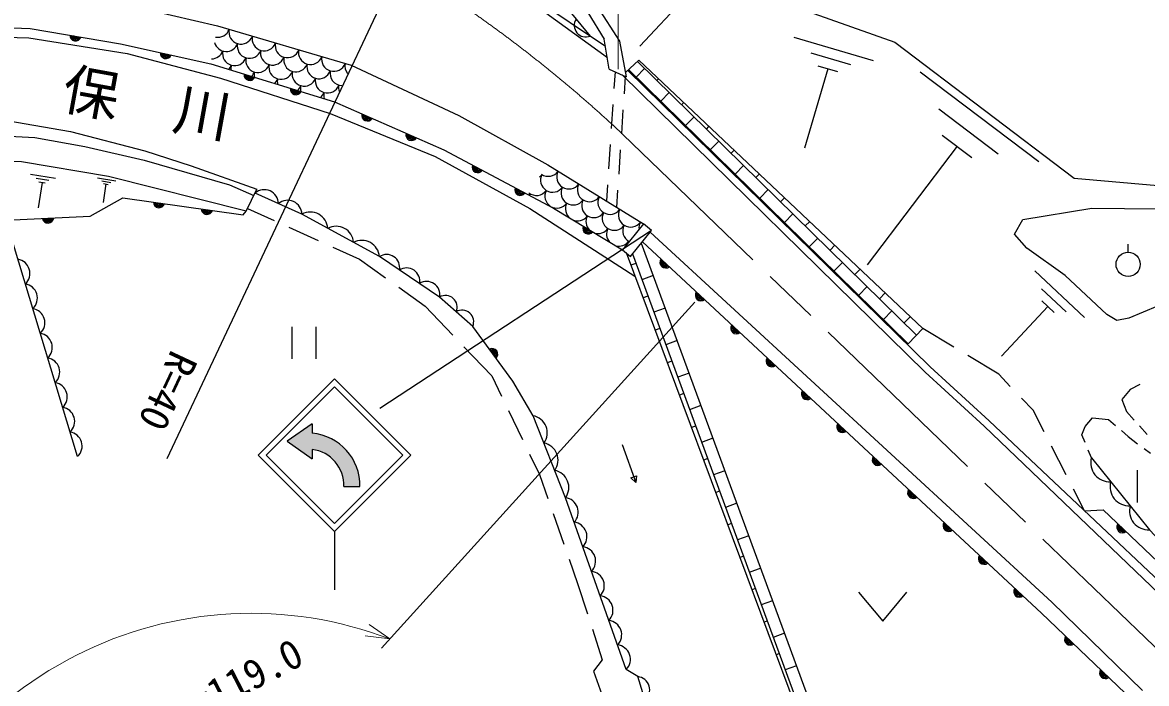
# Model space of a CAD drawing. Units: millimetres, scale not verified. Extents: x 40000 to 680000, y 20000 to 380000.
# Drawn here: x 144470 to 214234, y 268798 to 309834 of the extents above; entities that cross this region are included whole.
import ezdxf
from ezdxf.enums import TextEntityAlignment as Align

# ---------------------------------------------------------------- set-up
doc = ezdxf.new("R2010")
doc.units = ezdxf.units.MM
doc.header["$LTSCALE"] = 1000
doc.linetypes.add('CHAIN', pattern=[18.5, 12, -1.5, 3.5, -1.5])
for name, color, linetype, lineweight in [('M-BGD', 7, 'Continuous', 25), ('M-BMK', 2, 'CHAIN', 13), ('M-BMK-HTXT', 7, 'Continuous', 13), ('M-BMK-SRVR', 3, 'Continuous', 25), ('M-STR-HTXT', 7, 'Continuous', 13), ('M-STR-STRC', 7, 'Continuous', 25)]:
    doc.layers.add(name, color=color, linetype=linetype, lineweight=lineweight)
doc.styles.add('ＭＳ ゴシック', font='')
doc.styles.get('ＭＳ ゴシック').set_extended_font_data('MS Gothic')

msp = doc.modelspace()

# ---------------------------------------------------------------- hatches: boundary and pattern name
at = {"layer": 'M-STR-STRC'}
msp.add_hatch(color=256, dxfattribs=at).paths.add_polyline_path([(165411, 281025, 0.39588), (162455, 284336), (162455, 284919), (160891, 283833), (162455, 282747), (162455, 283330, -0.38773), (164410, 281025)])

# ---------------------------------------------------------------- linework, layer by layer
at = {"layer": 'M-BGD'}
for p, q in [((187273, 313160), (182785, 308364)), ((180888, 306932), (180582, 308804)), ((192339, 308921), (197275, 307479)), ((193393, 307944), (195861, 307222)), ((181894, 306734), (182731, 307485)), ((182554, 306448), (183079, 306984)), ((199962, 290431), (182646, 307409)), ((182731, 307485), (200359, 290843)), ((194446, 306966), (193004, 302029)), ((193829, 307146), (195064, 306786)), ((180888, 306932), (181946, 306464)), ((181198, 305744), (181266, 306765)), ((181827, 305411), (181898, 306485)), ((199441, 289891), (182086, 306907)), ((183847, 306231), (183949, 306335)), ((200195, 306780), (207554, 301201)), ((184090, 304943), (184615, 305478)), ((181032, 303249), (181132, 304746)), ((181661, 302917), (181761, 304413)), ((185382, 304726), (185512, 304859)), ((201337, 304465), (205017, 301676)), ((185625, 303438), (186150, 303973)), ((186917, 303220), (187076, 303382)), ((201560, 302848), (203400, 301453)), ((180867, 300755), (180966, 302252)), ((187160, 301932), (187685, 302468)), ((202480, 302150), (196901, 294792)), ((181495, 300422), (181595, 301919)), ((188453, 301715), (188640, 301906)), ((147887, 282884), (142333, 301256)), ((188695, 300427), (189220, 300963)), ((144961, 300419), (146529, 300172)), ((145322, 300161), (146106, 300038)), ((149120, 300187), (150271, 300006)), ((149385, 299998), (149960, 299907)), ((189988, 300210), (190204, 300430)), ((145683, 299903), (145436, 298335)), ((145487, 299934), (145879, 299872)), ((149650, 299809), (149469, 298658)), ((149506, 299831), (149794, 299786)), ((158349, 298127), (159019, 299476)), ((180733, 298736), (180800, 299757)), ((181358, 298350), (181429, 299424)), ((190230, 298922), (190755, 299457)), ((191523, 298705), (191767, 298954)), ((158431, 298291), (160082, 297544)), ((191765, 297417), (192291, 297952)), ((193058, 297200), (193331, 297478)), ((160993, 297131), (162815, 296307)), ((163726, 295895), (165377, 295147)), ((182878, 296138), (193321, 267687)), ((193301, 295911), (193826, 296447)), ((194593, 295694), (194895, 296002)), ((213094, 295571), (213094, 296071)), ((165377, 295147), (167009, 293981)), ((197446, 254026), (181951, 295524)), ((182327, 295462), (192916, 266614)), ((182544, 294871), (182237, 294758)), ((194836, 294406), (195361, 294942)), ((196129, 294189), (196458, 294526)), ((207297, 294416), (210383, 291528)), ((183619, 294120), (182915, 293861)), ((167823, 293399), (169455, 292233)), ((196371, 292901), (196896, 293437)), ((197664, 292684), (198022, 293050)), ((207707, 293308), (209251, 291864)), ((183285, 292852), (182989, 292744)), ((207732, 292562), (208504, 291840)), ((169455, 292233), (171179, 290430)), ((184360, 292102), (183656, 291843)), ((197906, 291396), (198431, 291931)), ((208118, 292201), (205230, 289114)), ((161181, 290944), (161181, 288944)), ((162681, 290944), (162681, 288944)), ((199199, 291179), (199586, 291573)), ((184026, 290834), (183741, 290729)), ((199441, 289891), (200359, 290843)), ((202281, 289678), (200359, 290843)), ((171870, 289707), (173594, 287903)), ((185100, 290083), (184396, 289825)), ((205058, 287995), (203136, 289160)), ((184767, 288816), (184493, 288715)), ((173594, 287903), (174204, 286644)), ((185841, 288065), (185137, 287806)), ((205781, 287239), (205058, 287995)), ((185508, 286797), (185245, 286701)), ((213224, 287049), (212704, 286426)), ((213809, 287364), (213224, 287049)), ((186582, 286047), (185878, 285788)), ((207197, 285761), (206473, 286517)), ((212704, 286426), (212999, 285681)), ((174639, 285743), (175511, 283943)), ((207881, 284424), (207197, 285761)), ((212999, 285681), (213472, 285156)), ((186248, 284779), (185997, 284687)), ((210227, 284226), (210435, 284763)), ((210435, 284763), (210885, 285300)), ((210885, 285300), (211873, 285196)), ((211873, 285196), (212299, 284823)), ((213807, 284785), (214280, 284261)), ((187323, 284028), (186619, 283770)), ((210426, 283751), (210227, 284226)), ((212676, 284495), (213102, 284122)), ((213102, 284122), (213683, 283687)), ((181685, 283630), (182541, 281281)), ((209247, 281753), (208336, 283534)), ((210818, 282814), (210619, 283290)), ((214083, 283387), (214484, 283088)), ((175946, 283043), (176556, 281783)), ((186989, 282761), (186750, 282673)), ((188064, 282010), (187360, 281751)), ((213660, 282042), (213660, 280042)), ((176556, 281783), (177077, 280287)), ((182237, 281569), (182589, 281698)), ((182541, 281281), (182237, 281569)), ((182589, 281698), (182541, 281281)), ((187730, 280742), (187502, 280658)), ((210387, 279527), (209703, 280863)), ((188805, 279992), (188100, 279733)), ((177406, 279342), (178064, 277454)), ((210387, 279527), (211552, 279573)), ((211552, 279573), (220368, 271144)), ((188471, 278724), (188254, 278644)), ((189545, 277973), (188841, 277715)), ((178393, 276509), (178914, 275013)), ((189212, 276706), (189006, 276630)), ((190286, 275955), (189582, 275696)), ((178914, 275013), (179530, 273115)), ((189953, 274687), (189758, 274616)), ((196367, 274459), (197867, 272659)), ((197867, 272659), (199367, 274459)), ((191027, 273937), (190323, 273678)), ((179839, 272164), (180456, 270267)), ((190693, 272669), (190510, 272602)), ((191768, 271918), (191064, 271660)), ((180456, 270267), (179901, 269557)), ((191434, 270651), (191262, 270587)), ((179901, 269557), (180541, 267822)), ((192509, 269900), (191805, 269641))]:
    msp.add_line(p, q, dxfattribs=at)
for points in [[(144970, 332559), (153713, 332012), (168846, 325359), (172554, 319546), (177958, 311099), (179703, 308988)], [(168288, 328633), (179568, 310445), (180582, 308804)], [(168977, 328980), (180129, 310832), (181518, 308668), (181946, 306464)], [(176373, 329273), (184248, 318924), (193226, 310523), (198607, 308611), (209746, 300166), (218477, 299395), (219834, 300157)], [(176373, 329273), (184248, 318924), (193226, 310523), (198607, 308611), (209746, 300166), (218477, 299395), (219834, 300157)], [(125369, 313736), (126896, 314781), (130416, 316685), (133130, 317912), (136055, 318926), (140549, 319897), (146654, 320824), (151231, 320820), (154706, 320477), (158732, 319583), (163139, 318435), (165809, 317415), (168012, 316396), (171316, 314528), (180771, 307652)], [(132610, 310826), (134470, 311620), (139224, 312114), (144992, 311828), (150863, 310945), (156579, 309620), (164880, 307177), (171544, 304060), (177077, 300994), (183018, 297324)], [(180658, 308344), (176204, 311348), (175809, 311799)], [(133537, 309171), (134526, 309479), (139480, 309676), (144941, 309453), (150553, 308518), (156156, 307271), (163829, 304915), (170627, 301919), (177425, 298299), (181712, 295719)], [(133823, 308662), (138302, 309070), (144872, 308873), (150962, 307915), (156753, 306379), (163560, 304185), (170089, 301518), (175949, 298285), (182486, 294090)], [(181693, 306576), (200489, 288126), (204164, 284776), (235263, 254960)], [(182046, 306861), (200798, 288453), (204472, 285105), (221664, 268890)], [(117149, 278261), (119917, 284651), (122380, 289481), (124418, 292912), (128152, 298080), (129849, 299647), (131843, 301213), (135320, 303287), (137355, 303751), (138881, 303919), (143501, 303745), (147442, 303064), (152061, 301872), (154943, 300937), (159019, 299476)], [(117643, 276525), (118088, 277702), (120212, 282617), (123354, 288717), (125349, 292064), (127938, 295749), (130484, 298459), (132435, 299983), (136082, 302184), (137015, 302522), (140491, 302943), (145238, 302684), (148332, 302130), (152018, 301279), (157315, 299748), (158833, 299102)], [(158349, 298127), (149815, 300269), (144411, 301178), (142333, 301256)], [(143452, 297552), (148666, 297807), (150692, 298951), (158160, 297902), (158349, 298127)], [(172415, 290967), (170362, 292786), (166621, 295297), (161815, 297930), (158905, 299246)], [(183433, 296820), (208366, 273846), (213992, 268363)], [(182944, 296219), (207716, 273161), (213392, 267748)], [(176164, 285425), (174909, 287572), (172415, 290967)], [(184897, 261938), (182658, 269225), (181946, 269671), (178174, 280333), (176164, 285425)], [(210818, 282814), (214421, 278346), (216144, 276527), (219019, 274154), (220977, 273358), (223341, 274639), (230806, 279576)]]:
    msp.add_lwpolyline(points, dxfattribs=at)
for points in [[(206554, 297610), (210840, 298311), (218920, 298233), (219362, 294077), (213127, 291479), (212399, 291323), (211776, 291712), (209178, 294129), (206814, 295817), (206034, 296701)], [(183018, 297324), (181712, 295719), (182208, 295315), (183515, 296920)]]:
    msp.add_lwpolyline(points, close=True, dxfattribs=at)
msp.add_circle((213094, 294821), 750, dxfattribs=at)
for centre, radius, start, end in [((179435, 309655), 719, 147.28984, 291.85015), ((156594, 309669), 752, 259.36164, 339.65574), ((158033, 309246), 752, 167.55547, 339.65574), ((147756, 309039), 354, 179.33509, 341.74027), ((147756, 309039), 283, 181.55913, 339.51623), ((147756, 309039), 212, 185.30545, 335.7699), ((147756, 309039), 142, 193.01718, 328.05817), ((147756, 309039), 100, 203.33485, 317.74051), ((157116, 308786), 752, 195.76108, 339.65574), ((158555, 308363), 752, 167.55547, 339.65574), ((159472, 308822), 752, 167.55547, 339.65574), ((160911, 308399), 752, 167.55547, 339.65574), ((153366, 307947), 354, 176.24985, 338.65503), ((153366, 307947), 283, 178.47389, 336.43099), ((153366, 307947), 212, 182.22022, 332.68466), ((153366, 307947), 142, 189.93195, 324.97293), ((153366, 307947), 100, 200.24961, 314.65527), ((156199, 308326), 752, 270.91969, 339.65574), ((157638, 307903), 752, 167.55547, 339.65574), ((159994, 307939), 752, 167.55547, 339.65574), ((161433, 307516), 752, 167.55547, 339.65574), ((162350, 307976), 752, 167.55547, 339.65574), ((163789, 307552), 752, 167.55547, 339.65574), ((156720, 307443), 752, 316.89404, 339.65574), ((158159, 307020), 752, 167.55547, 190.47521), ((159077, 307479), 752, 167.55547, 339.65574), ((160516, 307056), 752, 167.55547, 339.65574), ((162872, 307093), 752, 167.55547, 339.65574), ((165228, 307129), 752, 167.55547, 218.52383), ((158574, 306585), 354, 171.73104, 334.13622), ((158574, 306585), 283, 173.95508, 331.91218), ((158574, 306585), 212, 177.70141, 328.16586), ((158574, 306585), 142, 185.41314, 320.45413), ((158574, 306585), 100, 195.7308, 310.13646), ((158159, 307020), 752, 315.39205, 339.65574), ((159598, 306596), 752, 167.55547, 191.99802), ((159598, 306596), 752, 313.86924, 339.65574), ((161038, 306173), 752, 167.55547, 193.54367), ((161955, 306633), 752, 167.55547, 339.65574), ((163394, 306209), 752, 167.55547, 339.65574), ((164311, 306669), 752, 167.55547, 268.74945), ((161442, 305705), 354, 171.73104, 334.13622), ((161442, 305705), 283, 173.95508, 331.91218), ((161442, 305705), 212, 177.70141, 328.16586), ((161442, 305705), 142, 185.41314, 320.45413), ((161442, 305705), 100, 195.7308, 310.13646), ((161038, 306173), 752, 312.32359, 339.65574), ((162477, 305749), 752, 167.55547, 195.11441), ((164833, 305786), 752, 167.55547, 198.76118), ((162477, 305749), 752, 310.75286, 339.65574), ((163916, 305326), 752, 167.55547, 196.71273), ((165877, 304072), 354, 165.01124, 327.41642), ((165877, 304072), 283, 167.23528, 325.19238), ((165877, 304072), 212, 170.9816, 321.44605), ((165877, 304072), 142, 178.69333, 313.73432), ((165877, 304072), 100, 189.01099, 303.41666), ((168622, 302862), 354, 165.01124, 327.41642), ((168622, 302862), 283, 167.23528, 325.19238), ((168622, 302862), 212, 170.9816, 321.44605), ((168622, 302862), 142, 178.69333, 313.73432), ((168622, 302862), 100, 189.01099, 303.41666), ((172727, 300862), 354, 160.76282, 323.168), ((172727, 300862), 283, 162.98686, 320.94396), ((172727, 300862), 212, 166.73319, 317.19763), ((172727, 300862), 142, 174.44492, 309.4859), ((172727, 300862), 100, 184.76258, 299.16824), ((176099, 300837), 752, 308.18101, 324.34643), ((177375, 300049), 752, 152.24617, 324.34643), ((177104, 301038), 752, 235.70534, 324.34643), ((178381, 300250), 752, 152.24617, 324.34643), ((159473, 298564), 888, 1.54573, 129.77209), ((175375, 299452), 354, 160.76282, 323.168), ((175375, 299452), 283, 162.98686, 320.94396), ((175375, 299452), 212, 166.73319, 317.19763), ((175375, 299452), 142, 174.44492, 309.4859), ((175375, 299452), 100, 184.76258, 299.16824), ((176369, 299847), 752, 230.51928, 324.34643), ((177645, 299059), 752, 152.24617, 324.34643), ((178651, 299260), 752, 152.24617, 324.34643), ((179657, 299462), 752, 152.24617, 324.34643), ((152948, 298688), 354, 180.80275, 343.20793), ((152948, 298688), 283, 183.02679, 340.98389), ((152948, 298688), 212, 186.77311, 337.23756), ((152948, 298688), 142, 194.48484, 329.52583), ((152948, 298688), 100, 204.80251, 319.20817), ((160928, 297906), 888, 1.54573, 129.77209), ((175363, 299646), 752, 315.00279, 324.34643), ((176639, 298857), 752, 152.24617, 161.40822), ((178921, 298271), 752, 152.24617, 232.57359), ((179927, 298472), 752, 152.24617, 324.34643), ((180933, 298673), 752, 152.24617, 324.34643), ((155919, 298271), 354, 180.80275, 343.20793), ((155919, 298271), 283, 183.02679, 340.98389), ((155919, 298271), 212, 186.77311, 337.23756), ((155919, 298271), 142, 194.48484, 329.52583), ((155919, 298271), 100, 204.80251, 319.20817), ((162335, 296979), 1084, 3.89246, 118.68429), ((176639, 298857), 752, 322.5226, 324.34643), ((177915, 298069), 752, 152.24617, 154.05021), ((181203, 297684), 752, 152.24617, 324.34643), ((182209, 297885), 752, 152.24617, 324.34643), ((146056, 297734), 354, 191.5982, 354.00338), ((146056, 297734), 283, 193.82224, 351.77934), ((146056, 297734), 212, 197.56857, 348.03302), ((146056, 297734), 142, 205.2803, 340.32129), ((146056, 297734), 100, 215.59796, 330.00362), ((178921, 298271), 752, 245.32883, 324.34643), ((180197, 297482), 752, 152.24617, 225.1203), ((182479, 296895), 752, 152.24617, 242.16423), ((183485, 297097), 752, 152.24617, 188.58938), ((163937, 296101), 1084, 3.89246, 118.68429), ((179596, 297055), 354, 157.74862, 320.1538), ((179596, 297055), 283, 159.97266, 317.92976), ((179596, 297055), 212, 163.71899, 314.18343), ((179596, 297055), 142, 171.43072, 306.4717), ((179596, 297055), 100, 181.74838, 296.15404), ((180197, 297482), 752, 252.78212, 324.34643), ((181473, 296694), 752, 152.24617, 220.42881), ((165539, 295223), 1084, 3.89246, 118.68429), ((181473, 296694), 752, 257.47361, 324.34643), ((182750, 295906), 752, 152.24617, 164.83305), ((144042, 294254), 890, 312.79141, 80.84891), ((167070, 294618), 814, 348.81572, 123.43765), ((184387, 294949), 354, 145.85021, 308.25539), ((168317, 293781), 814, 348.81572, 123.43765), ((184387, 294949), 283, 148.07425, 306.03135), ((184387, 294949), 212, 151.82057, 302.28502), ((184387, 294949), 142, 159.5323, 294.57329), ((184387, 294949), 100, 169.84996, 284.25563), ((169564, 292944), 814, 348.81572, 123.43765), ((144505, 292723), 890, 312.79141, 80.84891), ((186583, 292906), 354, 145.85021, 308.25539), ((186583, 292906), 283, 148.07425, 306.03135), ((170729, 292166), 720, 336.24717, 120.66607), ((186583, 292906), 212, 151.82057, 302.28502), ((186583, 292906), 142, 159.5323, 294.57329), ((186583, 292906), 100, 169.84996, 284.25563), ((144968, 291192), 890, 312.79141, 80.84891), ((171756, 291257), 720, 336.24717, 120.66607), ((188779, 290862), 354, 145.85021, 308.25539), ((188779, 290862), 283, 148.07425, 306.03135), ((188779, 290862), 212, 151.82057, 302.28502), ((145431, 289661), 890, 312.79141, 80.84891), ((188779, 290862), 142, 159.5323, 294.57329), ((188779, 290862), 100, 169.84996, 284.25563), ((173618, 289238), 354, 315.10191, 117.50709), ((145894, 288130), 890, 312.79141, 80.84891), ((173618, 289238), 283, 317.32595, 115.28305), ((173618, 289238), 212, 321.07227, 111.53672), ((173618, 289238), 142, 328.784, 103.82499), ((173618, 289238), 100, 339.10167, 93.50733), ((190975, 288818), 354, 145.85021, 308.25539), ((190975, 288818), 283, 148.07425, 306.03135), ((190975, 288818), 212, 151.82057, 302.28502), ((190975, 288818), 142, 159.5323, 294.57329), ((190975, 288818), 100, 169.84996, 284.25563), ((146357, 286599), 890, 312.79141, 80.84891), ((193171, 286774), 354, 145.85021, 308.25539), ((193171, 286774), 283, 148.07425, 306.03135), ((193171, 286774), 212, 151.82057, 302.28502), ((193171, 286774), 142, 159.5323, 294.57329), ((193171, 286774), 100, 169.84996, 284.25563), ((146819, 285068), 890, 312.79141, 80.84891), ((175958, 284362), 1082, 324.0835, 78.9807), ((195367, 284730), 354, 145.85021, 308.25539), ((195367, 284730), 283, 148.07425, 306.03135), ((195367, 284730), 212, 151.82057, 302.28502), ((195367, 284730), 142, 159.5323, 294.57329), ((195367, 284730), 100, 169.84996, 284.25563), ((147282, 283537), 890, 312.79141, 80.84891), ((176627, 282665), 1082, 324.0835, 78.9807), ((197563, 282686), 354, 145.85021, 308.25539), ((197563, 282686), 283, 148.07425, 306.03135), ((197563, 282686), 212, 151.82057, 302.28502), ((197563, 282686), 142, 159.5323, 294.57329), ((197563, 282686), 100, 169.84996, 284.25563), ((211937, 282487), 1165, 163.68748, 274.06415), ((177297, 280968), 1082, 324.0835, 78.9807), ((213137, 280998), 1165, 163.68748, 274.06415), ((199759, 280642), 354, 145.85021, 308.25539), ((199759, 280642), 283, 148.07425, 306.03135), ((199759, 280642), 212, 151.82057, 302.28502), ((199759, 280642), 142, 159.5323, 294.57329), ((199759, 280642), 100, 169.84996, 284.25563), ((178063, 279437), 903, 315.97425, 82.9977), ((214338, 279508), 1165, 163.68748, 274.06415), ((178602, 277914), 903, 315.97425, 82.9977), ((201955, 278598), 354, 145.85021, 308.25539), ((201955, 278598), 283, 148.07425, 306.03135), ((201955, 278598), 212, 151.82057, 302.28502), ((201955, 278598), 142, 159.5323, 294.57329), ((201955, 278598), 100, 169.84996, 284.25563), ((212745, 278507), 354, 145.08237, 307.48755), ((212745, 278507), 283, 147.30641, 305.26351), ((212745, 278507), 212, 151.05274, 301.51718), ((212745, 278507), 142, 158.76446, 293.80545), ((212745, 278507), 100, 169.08213, 283.48779), ((179141, 276391), 903, 315.97425, 82.9977), ((204151, 276554), 354, 145.85021, 308.25539), ((204151, 276554), 283, 148.07425, 306.03135), ((204151, 276554), 212, 151.82057, 302.28502), ((204151, 276554), 142, 159.5323, 294.57329), ((204151, 276554), 100, 169.84996, 284.25563), ((179680, 274868), 903, 315.97425, 82.9977), ((180219, 273344), 903, 315.97425, 82.9977), ((206347, 274510), 354, 145.85021, 308.25539), ((206347, 274510), 283, 148.07425, 306.03135), ((206347, 274510), 212, 151.82057, 302.28502), ((206347, 274510), 142, 159.5323, 294.57329), ((206347, 274510), 100, 169.84996, 284.25563), ((180758, 271821), 903, 315.97425, 82.9977), ((209506, 271529), 354, 145.15449, 307.55966), ((209506, 271529), 283, 147.37852, 305.33563), ((209506, 271529), 212, 151.12485, 301.5893), ((209506, 271529), 142, 158.83658, 293.87757), ((209506, 271529), 100, 169.15424, 283.55991), ((181297, 270298), 903, 315.97425, 82.9977), ((211677, 269458), 354, 145.15449, 307.55966), ((211677, 269458), 283, 147.37852, 305.33563), ((211677, 269458), 212, 151.12485, 301.5893), ((211677, 269458), 142, 158.83658, 293.87757), ((211677, 269458), 100, 169.15424, 283.55991), ((182566, 268399), 831, 310.55712, 83.5957)]:
    msp.add_arc(centre, radius, start, end, dxfattribs=at)
at = {"layer": 'M-BMK'}
msp.add_line((181150, 303431), (232907, 253595), dxfattribs=at)
msp.add_arc((124554, 242025), 83509, 47.33403, 58.74757, dxfattribs=at)
at = {"layer": 'M-BMK-SRVR'}
msp.add_line((167879, 313417), (153420, 282753), dxfattribs=at)
at = {"layer": 'M-STR-HTXT'}
for p, q in [((186198, 292474), (166747, 270996)), ((167264, 271567), (165997, 272454)), ((167264, 271567), (165729, 271753))]:
    msp.add_line(p, q, dxfattribs=at)
msp.add_lwpolyline([(181440, 306933), (181440, 346216), (147123, 346216)], dxfattribs=at)
msp.add_arc((158677, 249172), 23984, 69.022, 165.06911, dxfattribs=at)
at = {"layer": 'M-STR-STRC'}
for p, q in [((183515, 296920), (166657, 285874)), ((159089, 282982), (163826, 287719)), ((163826, 287719), (168564, 282982)), ((159584, 282982), (163826, 287225)), ((163826, 287225), (168069, 282982)), ((162455, 284919), (160891, 283833)), ((162455, 284919), (162455, 284336)), ((160891, 283833), (162455, 282747)), ((162455, 283330), (162455, 282747)), ((159089, 282982), (163826, 278244)), ((159584, 282982), (163826, 278739)), ((163826, 278739), (168069, 282982)), ((163826, 278244), (168564, 282982)), ((164410, 281025), (165411, 281025)), ((163826, 278244), (163826, 274609))]:
    msp.add_line(p, q, dxfattribs=at)
for radius, start, end in [(3242, 358.56476, 84.95584), (2242, 357.9245, 82.69614)]:
    msp.add_arc((162169, 281106), radius, start, end, dxfattribs=at)

# ---------------------------------------------------------------- texts
at = {"layer": 'M-BMK-HTXT', "style": 'ＭＳ ゴシック'}
msp.add_text('仁\u3000保\u3000川', height=2566, rotation=349.737, dxfattribs=at).set_placement((148382, 303449), align=Align.BOTTOM_CENTER)
at = {"layer": 'M-BMK-SRVR', "style": 'ＭＳ ゴシック'}
msp.add_text('R=40', height=1833, rotation=244.861, dxfattribs=at).set_placement((154559, 289208), align=Align.MIDDLE_LEFT)
at = {"layer": 'M-STR-HTXT', "style": 'ＭＳ ゴシック'}
msp.add_text('ガードパイプ  L=119.0', height=1833, rotation=27.229, dxfattribs=at).set_placement((150668, 263561), align=Align.BOTTOM_CENTER)

doc.saveas('drawing.dxf')
